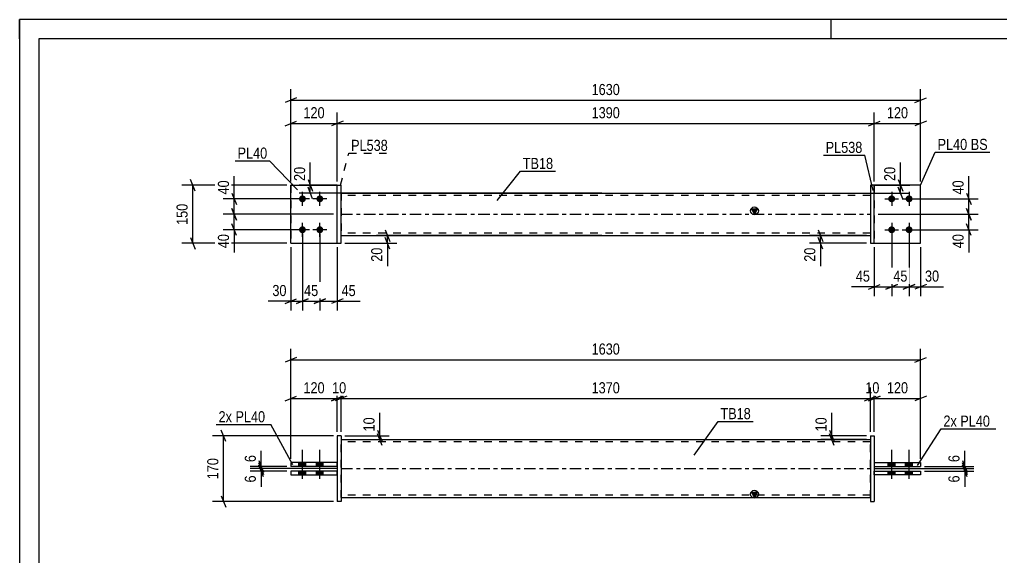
# Model space of a CAD drawing. Header units: millimetres. Extents: x 0 to 420, y 0 to 297.
# Drawn here: x 0 to 253.8, y 158.1 to 297 of the extents above; entities that cross this region are included whole.
import ezdxf

# ---------------------------------------------------------------- set-up
doc = ezdxf.new("R2010")
doc.units = ezdxf.units.MM
doc.linetypes.add('DXK_LINE_DOT2', pattern=[3.9198, 1.9599, -1.9599])
doc.linetypes.add('DXK_LINE_DOT3', pattern=[5.9187, 2.979, -0.9799, 0.9799, -0.9799])
doc.styles.add('Arial Narrow', font='ARIALN.TTF', dxfattribs={"height": 0.2})

# ---------------------------------------------------------------- blocks, each defined once
blk = doc.blocks.new('Unknown-585763603-1163')
at = {"color": 5, "linetype": 'Continuous'}
for p, q in [((420, 297), (0, 297)), ((0, 297), (0, 0)), ((0, 292), (0, 297)), ((210, 292), (210, 297)), ((415, 292), (5, 292)), ((5, 292), (5, 5))]:
    blk.add_line(p, q, dxfattribs=at)
blk = doc.blocks.new('Bolt-585763603-2068 - 2061')
at = {"linetype": 'Continuous'}
for points in [[(72.29, 181.41), (74.09, 181.41), (74.09, 182.41), (72.29, 182.41)], [(72.29, 181.41), (74.09, 181.41), (74.09, 182.41), (72.29, 182.41)], [(72.29, 179.21), (74.09, 179.21), (74.09, 180.21), (72.29, 180.21)], [(72.29, 179.21), (74.09, 179.21), (74.09, 180.21), (72.29, 180.21)], [(76.79, 181.41), (78.59, 181.41), (78.59, 182.41), (76.79, 182.41)], [(76.79, 181.41), (78.59, 181.41), (78.59, 182.41), (76.79, 182.41)], [(76.79, 179.21), (78.59, 179.21), (78.59, 180.21), (76.79, 180.21)], [(76.79, 179.21), (78.59, 179.21), (78.59, 180.21), (76.79, 180.21)]]:
    blk.add_hatch(color=1, dxfattribs=at).paths.add_polyline_path(points)
at = {"color": 1, "linetype": 'Continuous'}
for p, q in [((73.19, 178.21), (73.19, 185.71)), ((73.19, 178.21), (73.19, 185.71)), ((77.69, 178.21), (77.69, 185.71)), ((77.69, 178.21), (77.69, 185.71)), ((72.29, 181.41), (72.29, 182.41)), ((72.29, 181.41), (72.29, 182.41)), ((72.29, 179.21), (72.29, 180.21)), ((72.29, 179.21), (72.29, 180.21)), ((74.09, 181.41), (74.09, 182.41)), ((74.09, 181.41), (74.09, 182.41)), ((74.09, 179.21), (74.09, 180.21)), ((74.09, 179.21), (74.09, 180.21)), ((76.79, 181.41), (76.79, 182.41)), ((76.79, 181.41), (76.79, 182.41)), ((76.79, 179.21), (76.79, 180.21)), ((76.79, 179.21), (76.79, 180.21)), ((78.59, 181.41), (78.59, 182.41)), ((78.59, 181.41), (78.59, 182.41)), ((78.59, 179.21), (78.59, 180.21)), ((78.59, 179.21), (78.59, 180.21))]:
    blk.add_line(p, q, dxfattribs=at)
blk = doc.blocks.new('Part-585763603-2085 - 2061')
at = {"color": 2, "linetype": 'Continuous'}
for p, q in [((220.17, 189.34), (220.17, 172.34)), ((220.17, 189.34), (221.17, 189.34)), ((221.17, 189.34), (221.17, 172.34)), ((220.17, 172.34), (221.17, 172.34))]:
    blk.add_line(p, q, dxfattribs=at)
blk = doc.blocks.new('Part-585763603-2077 - 2061')
at = {"color": 2, "linetype": 'Continuous'}
for p, q in [((82.19, 182.41), (70.19, 182.41)), ((70.19, 182.41), (70.19, 181.41)), ((82.19, 181.41), (70.19, 181.41)), ((82.19, 181.41), (82.19, 182.41))]:
    blk.add_line(p, q, dxfattribs=at)
blk = doc.blocks.new('Bolt-585763603-2069 - 2061')
at = {"linetype": 'Continuous'}
for points in [[(226.57, 182.41), (224.77, 182.41), (224.77, 181.41), (226.57, 181.41)], [(226.57, 182.41), (224.77, 182.41), (224.77, 181.41), (226.57, 181.41)], [(226.57, 180.21), (224.77, 180.21), (224.77, 179.21), (226.57, 179.21)], [(226.57, 180.21), (224.77, 180.21), (224.77, 179.21), (226.57, 179.21)], [(231.07, 182.41), (229.27, 182.41), (229.27, 181.41), (231.07, 181.41)], [(231.07, 182.41), (229.27, 182.41), (229.27, 181.41), (231.07, 181.41)], [(231.07, 180.21), (229.27, 180.21), (229.27, 179.21), (231.07, 179.21)], [(231.07, 180.21), (229.27, 180.21), (229.27, 179.21), (231.07, 179.21)]]:
    blk.add_hatch(color=1, dxfattribs=at).paths.add_polyline_path(points)
at = {"color": 1, "linetype": 'Continuous'}
for p, q in [((225.67, 178.21), (225.67, 185.71)), ((225.67, 178.21), (225.67, 185.71)), ((230.17, 178.21), (230.17, 185.71)), ((230.17, 178.21), (230.17, 185.71)), ((224.77, 181.41), (224.77, 182.41)), ((224.77, 181.41), (224.77, 182.41)), ((224.77, 179.21), (224.77, 180.21)), ((224.77, 179.21), (224.77, 180.21)), ((226.57, 181.41), (226.57, 182.41)), ((226.57, 181.41), (226.57, 182.41)), ((226.57, 179.21), (226.57, 180.21)), ((226.57, 179.21), (226.57, 180.21)), ((229.27, 181.41), (229.27, 182.41)), ((229.27, 181.41), (229.27, 182.41)), ((229.27, 179.21), (229.27, 180.21)), ((229.27, 179.21), (229.27, 180.21)), ((231.07, 181.41), (231.07, 182.41)), ((231.07, 181.41), (231.07, 182.41)), ((231.07, 179.21), (231.07, 180.21)), ((231.07, 179.21), (231.07, 180.21))]:
    blk.add_line(p, q, dxfattribs=at)
blk = doc.blocks.new('Part-585763603-2072 - 2061')
at = {"color": 2, "linetype": 'Continuous'}
for p, q in [((83.19, 189.34), (82.19, 189.34)), ((82.19, 189.34), (82.19, 172.34)), ((83.19, 189.34), (83.19, 172.34)), ((83.19, 172.34), (82.19, 172.34))]:
    blk.add_line(p, q, dxfattribs=at)
blk = doc.blocks.new('Part-585763603-2090 - 2061')
at = {"color": 2, "linetype": 'Continuous'}
for p, q in [((221.17, 182.41), (221.17, 181.41)), ((221.17, 182.41), (233.17, 182.41)), ((221.17, 181.41), (233.17, 181.41)), ((233.17, 182.41), (233.17, 181.41))]:
    blk.add_line(p, q, dxfattribs=at)
blk = doc.blocks.new('Part-585763603-2082 - 2061')
at = {"color": 2, "linetype": 'Continuous'}
for p, q in [((82.19, 180.21), (70.19, 180.21)), ((70.19, 180.21), (70.19, 179.21)), ((82.19, 179.21), (82.19, 180.21)), ((70.19, 179.21), (82.19, 179.21))]:
    blk.add_line(p, q, dxfattribs=at)
blk = doc.blocks.new('Part-585763603-2095 - 2061')
at = {"color": 2, "linetype": 'Continuous'}
for p, q in [((221.17, 179.21), (221.17, 180.21)), ((221.17, 180.21), (233.17, 180.21)), ((233.17, 180.21), (233.17, 179.21)), ((233.17, 179.21), (221.17, 179.21))]:
    blk.add_line(p, q, dxfattribs=at)
blk = doc.blocks.new('Part-585763603-2100 - 2061')
at = {"linetype": 'Continuous'}
blk.add_hatch(color=2, dxfattribs=at).paths.add_polyline_path([(190.17, 173.34), (189.37, 174.74), (190.97, 174.74)])
at = {"color": 2, "linetype": 'Continuous'}
for p, q in [((83.19, 188.34), (220.17, 188.34)), ((83.19, 173.34), (220.17, 173.34)), ((190.17, 173.34), (189.37, 174.74)), ((189.37, 174.74), (190.97, 174.74)), ((190.97, 174.74), (190.17, 173.34))]:
    blk.add_line(p, q, dxfattribs=at)
at = {"color": 7, "linetype": 'DXK_LINE_DOT2'}
for p, q in [((83.19, 173.34), (83.19, 188.34)), ((220.17, 173.34), (220.17, 188.34)), ((220.17, 187.74), (83.19, 187.74)), ((220.17, 173.94), (83.19, 173.94))]:
    blk.add_line(p, q, dxfattribs=at)
at = {"color": 7, "linetype": 'DXK_LINE_DOT3'}
blk.add_line((83.19, 180.84), (220.17, 180.84), dxfattribs=at)
at = {"color": 2, "linetype": 'Continuous'}
blk.add_circle((190.17, 174.24), 1, dxfattribs=at)
blk = doc.blocks.new('Bolt-585763603-1722 - 1718')
at = {"linetype": 'Continuous'}
for points in [[(73.19, 249.74, -1), (73.19, 251.54, -1)], [(77.69, 249.74, -1), (77.69, 251.54, -1)], [(73.19, 241.74, -1), (73.19, 243.54, -1)], [(77.69, 241.74, -1), (77.69, 243.54, -1)]]:
    blk.add_hatch(color=1, dxfattribs=at).paths.add_polyline_path(points)
at = {"color": 1, "linetype": 'Continuous'}
for p, q in [((73.19, 248.84), (73.19, 252.44)), ((77.69, 248.84), (77.69, 252.44)), ((74.99, 250.64), (71.39, 250.64)), ((79.49, 250.64), (75.89, 250.64)), ((73.19, 240.84), (73.19, 244.44)), ((77.69, 240.84), (77.69, 244.44)), ((74.99, 242.64), (71.39, 242.64)), ((79.49, 242.64), (75.89, 242.64))]:
    blk.add_line(p, q, dxfattribs=at)
blk = doc.blocks.new('Bolt-585763603-1723 - 1718')
at = {"linetype": 'Continuous'}
for points in [[(225.67, 251.54, -1), (225.67, 249.74, -1)], [(230.17, 251.54, -1), (230.17, 249.74, -1)], [(225.67, 243.54, -1), (225.67, 241.74, -1)], [(230.17, 243.54, -1), (230.17, 241.74, -1)]]:
    blk.add_hatch(color=1, dxfattribs=at).paths.add_polyline_path(points)
at = {"color": 1, "linetype": 'Continuous'}
for p, q in [((225.67, 252.44), (225.67, 248.84)), ((230.17, 252.44), (230.17, 248.84)), ((223.87, 250.64), (227.47, 250.64)), ((228.37, 250.64), (231.97, 250.64)), ((225.67, 244.44), (225.67, 240.84)), ((230.17, 244.44), (230.17, 240.84)), ((223.87, 242.64), (227.47, 242.64)), ((228.37, 242.64), (231.97, 242.64))]:
    blk.add_line(p, q, dxfattribs=at)
blk = doc.blocks.new('Part-585763603-1728 - 1718')
at = {"color": 2, "linetype": 'Continuous'}
for p, q in [((82.19, 239.14), (82.19, 254.14)), ((82.19, 254.14), (83.19, 254.14)), ((83.19, 239.14), (83.19, 254.14)), ((82.19, 239.14), (83.19, 239.14))]:
    blk.add_line(p, q, dxfattribs=at)
blk = doc.blocks.new('Part-585763603-1733 - 1718')
at = {"color": 2, "linetype": 'Continuous'}
for p, q in [((70.19, 239.14), (70.19, 254.14)), ((70.19, 254.14), (82.19, 254.14)), ((70.19, 239.14), (82.19, 239.14))]:
    blk.add_line(p, q, dxfattribs=at)
at = {"color": 7, "linetype": 'DXK_LINE_DOT2'}
blk.add_line((82.19, 239.14), (82.19, 254.14), dxfattribs=at)
blk = doc.blocks.new('Part-585763603-1734 - 1718')
at = {"color": 7, "linetype": 'DXK_LINE_DOT2'}
for p, q in [((82.19, 254.14), (70.19, 254.14)), ((70.19, 254.14), (70.19, 239.14)), ((82.19, 239.14), (82.19, 254.14)), ((70.19, 239.14), (82.19, 239.14))]:
    blk.add_line(p, q, dxfattribs=at)
blk = doc.blocks.new('Part-585763603-1739 - 1718')
at = {"color": 2, "linetype": 'Continuous'}
for p, q in [((220.17, 254.14), (220.17, 239.14)), ((221.17, 254.14), (220.17, 254.14)), ((221.17, 239.14), (221.17, 254.14)), ((220.17, 239.14), (221.17, 239.14))]:
    blk.add_line(p, q, dxfattribs=at)
blk = doc.blocks.new('Part-585763603-1764 - 1718')
at = {"color": 2, "linetype": 'Continuous'}
for p, q in [((233.17, 254.14), (221.17, 254.14)), ((233.17, 239.14), (233.17, 254.14)), ((221.17, 239.14), (233.17, 239.14))]:
    blk.add_line(p, q, dxfattribs=at)
at = {"color": 7, "linetype": 'DXK_LINE_DOT2'}
blk.add_line((221.17, 254.14), (221.17, 239.14), dxfattribs=at)
blk = doc.blocks.new('Part-585763603-1769 - 1718')
at = {"color": 7, "linetype": 'DXK_LINE_DOT2'}
for p, q in [((233.17, 254.14), (221.17, 254.14)), ((221.17, 254.14), (221.17, 239.14)), ((233.17, 239.14), (233.17, 254.14)), ((221.17, 239.14), (233.17, 239.14))]:
    blk.add_line(p, q, dxfattribs=at)
blk = doc.blocks.new('Part-585763603-1774 - 1718')
at = {"linetype": 'Continuous'}
blk.add_hatch(color=2, dxfattribs=at).paths.add_polyline_path([(190.17, 246.64), (189.37, 248.04), (190.97, 248.04)])
at = {"color": 2, "linetype": 'Continuous'}
for p, q in [((83.19, 252.14), (220.17, 252.14)), ((190.17, 246.64), (189.37, 248.04)), ((189.37, 248.04), (190.97, 248.04)), ((190.97, 248.04), (190.17, 246.64)), ((83.19, 241.14), (220.17, 241.14))]:
    blk.add_line(p, q, dxfattribs=at)
at = {"color": 7, "linetype": 'DXK_LINE_DOT2'}
for p, q in [((83.19, 252.14), (83.19, 241.14)), ((220.17, 251.54), (83.19, 251.54)), ((220.17, 252.14), (220.17, 241.14)), ((220.17, 241.74), (83.19, 241.74))]:
    blk.add_line(p, q, dxfattribs=at)
at = {"color": 7, "linetype": 'DXK_LINE_DOT3'}
blk.add_line((83.19, 246.64), (220.17, 246.64), dxfattribs=at)
at = {"color": 2, "linetype": 'Continuous'}
blk.add_circle((190.17, 247.54), 1, dxfattribs=at)
blk = doc.blocks.new('StraightDimension-585763603-2163 - 2061')
at = {"color": 7, "linetype": 'Continuous'}
for p, q in [((70.19, 183.41), (70.19, 211.86)), ((233.17, 183.41), (233.17, 211.86)), ((71.69, 209.61), (68.69, 208.41)), ((70.19, 209.01), (233.17, 209.01)), ((231.67, 208.41), (234.67, 209.61))]:
    blk.add_line(p, q, dxfattribs=at)
at = {"color": 0}
blk.add_wipeout([(155.94, 209.76), (155.94, 213.96), (147.42, 213.96), (147.42, 209.76)], dxfattribs=at)
at = {"color": 3, "style": 'Arial Narrow'}
blk.add_text('1630', height=2.863, dxfattribs=at).set_placement((148.02, 210.36))
blk = doc.blocks.new('StraightDimension-585763603-2755 - 2061')
at = {"color": 7, "linetype": 'Continuous'}
for p, q in [((70.19, 183.41), (70.19, 201.83)), ((82.19, 190.34), (82.19, 201.83)), ((68.69, 198.38), (71.69, 199.58)), ((70.19, 198.98), (82.19, 198.98)), ((83.69, 199.58), (80.69, 198.38))]:
    blk.add_line(p, q, dxfattribs=at)
at = {"color": 0}
blk.add_wipeout([(79.53, 199.73), (79.53, 203.93), (72.85, 203.93), (72.85, 199.73)], dxfattribs=at)
at = {"color": 3, "style": 'Arial Narrow'}
blk.add_text('120', height=2.863, dxfattribs=at).set_placement((73.45, 200.33))
blk = doc.blocks.new('StraightDimension-585763603-2146 - 2061')
at = {"color": 7, "linetype": 'Continuous'}
for p, q in [((243.97, 182.91), (245.17, 179.91)), ((221.17, 180.84), (246.97, 180.84)), ((234.17, 181.41), (246.97, 181.41)), ((245.17, 179.34), (243.97, 182.34)), ((244.57, 180.84), (244.57, 181.41))]:
    blk.add_line(p, q, dxfattribs=at)
at = {"color": 0}
blk.add_wipeout([(243.82, 184.96), (239.62, 184.96), (239.62, 181.93), (243.82, 181.93)], dxfattribs=at)
at = {"color": 7, "linetype": 'Continuous'}
blk.add_line((244.57, 181.41), (244.57, 185.49), dxfattribs=at)
blk.add_line((244.57, 181.41), (244.57, 185.49), dxfattribs=at)
at = {"color": 3, "style": 'Arial Narrow'}
blk.add_text('6', height=2.86, rotation=90.0002, dxfattribs=at).set_placement((243.22, 182.53))
blk = doc.blocks.new('StraightDimension-585763603-2109 - 2061')
at = {"color": 7, "linetype": 'Continuous'}
for p, q in [((53.37, 187.84), (52.17, 190.84)), ((81.19, 189.34), (49.92, 189.34)), ((52.77, 172.34), (52.77, 189.34)), ((52.17, 173.84), (53.37, 170.84)), ((81.19, 172.34), (49.92, 172.34))]:
    blk.add_line(p, q, dxfattribs=at)
at = {"color": 0}
blk.add_wipeout([(52.01, 184.18), (47.81, 184.18), (47.81, 177.49), (52.01, 177.49)], dxfattribs=at)
at = {"color": 3, "style": 'Arial Narrow'}
blk.add_text('170', height=2.863, rotation=90.0002, dxfattribs=at).set_placement((51.42, 178.09))
blk = doc.blocks.new('StraightDimension-585763603-2120 - 2061')
at = {"color": 7, "linetype": 'Continuous'}
for p, q in [((209.57, 190.84), (210.77, 187.84)), ((219.17, 189.34), (207.32, 189.34)), ((219.17, 188.34), (207.32, 188.34)), ((210.77, 186.84), (209.57, 189.84)), ((210.17, 188.34), (210.17, 189.34))]:
    blk.add_line(p, q, dxfattribs=at)
at = {"color": 0}
blk.add_wipeout([(209.42, 194.72), (205.22, 194.72), (205.22, 189.86), (209.42, 189.86)], dxfattribs=at)
at = {"color": 7, "linetype": 'Continuous'}
blk.add_line((210.17, 189.34), (210.17, 195.24), dxfattribs=at)
blk.add_line((210.17, 189.34), (210.17, 195.24), dxfattribs=at)
at = {"color": 3, "style": 'Arial Narrow'}
blk.add_text('10', height=2.863, rotation=90.0002, dxfattribs=at).set_placement((208.82, 190.46))
blk = doc.blocks.new('StraightDimension-585763603-2130 - 2061')
at = {"color": 7, "linetype": 'Continuous'}
for p, q in [((221.17, 180.84), (246.97, 180.84)), ((234.17, 180.21), (246.97, 180.21)), ((243.97, 182.34), (245.17, 179.34)), ((245.17, 178.71), (243.97, 181.71)), ((244.57, 180.21), (244.57, 180.84))]:
    blk.add_line(p, q, dxfattribs=at)
at = {"color": 0}
blk.add_wipeout([(243.82, 179.68), (239.62, 179.68), (239.62, 176.66), (243.82, 176.66)], dxfattribs=at)
at = {"color": 7, "linetype": 'Continuous'}
blk.add_line((244.57, 180.21), (244.57, 176.13), dxfattribs=at)
blk.add_line((244.57, 180.21), (244.57, 176.13), dxfattribs=at)
at = {"color": 3, "style": 'Arial Narrow'}
blk.add_text('6', height=2.86, rotation=90.0002, dxfattribs=at).set_placement((243.22, 177.26))
blk = doc.blocks.new('StraightDimension-585763603-2174 - 2061')
at = {"color": 7, "linetype": 'Continuous'}
for p, q in [((82.19, 180.84), (59.63, 180.84)), ((69.19, 180.21), (59.63, 180.21)), ((61.88, 182.34), (63.08, 179.34)), ((63.08, 178.71), (61.88, 181.71)), ((62.48, 180.21), (62.48, 180.84))]:
    blk.add_line(p, q, dxfattribs=at)
at = {"color": 0}
blk.add_wipeout([(61.73, 179.68), (57.53, 179.68), (57.53, 176.66), (61.73, 176.66)], dxfattribs=at)
at = {"color": 7, "linetype": 'Continuous'}
blk.add_line((62.48, 180.21), (62.48, 176.13), dxfattribs=at)
blk.add_line((62.48, 180.21), (62.48, 176.13), dxfattribs=at)
at = {"color": 3, "style": 'Arial Narrow'}
blk.add_text('6', height=2.86, rotation=90.0002, dxfattribs=at).set_placement((61.13, 177.26))
blk = doc.blocks.new('StraightDimension-585763603-2254 - 2061')
at = {"color": 7, "linetype": 'Continuous'}
for p, q in [((92.59, 190.84), (93.79, 187.84)), ((84.19, 189.34), (95.59, 189.34)), ((84.19, 188.34), (95.59, 188.34)), ((93.79, 186.84), (92.59, 189.84)), ((93.19, 188.34), (93.19, 189.34))]:
    blk.add_line(p, q, dxfattribs=at)
at = {"color": 0}
blk.add_wipeout([(92.44, 194.72), (88.24, 194.72), (88.24, 189.86), (92.44, 189.86)], dxfattribs=at)
at = {"color": 7, "linetype": 'Continuous'}
blk.add_line((93.19, 189.34), (93.19, 195.24), dxfattribs=at)
blk.add_line((93.19, 189.34), (93.19, 195.24), dxfattribs=at)
at = {"color": 3, "style": 'Arial Narrow'}
blk.add_text('10', height=2.863, rotation=90.0002, dxfattribs=at).set_placement((91.84, 190.46))
blk = doc.blocks.new('StraightDimension-585763603-2190 - 2061')
at = {"color": 7, "linetype": 'Continuous'}
for p, q in [((61.88, 182.91), (63.08, 179.91)), ((69.19, 181.41), (59.63, 181.41)), ((82.19, 180.84), (59.63, 180.84)), ((63.08, 179.34), (61.88, 182.34)), ((62.48, 180.84), (62.48, 181.41))]:
    blk.add_line(p, q, dxfattribs=at)
at = {"color": 0}
blk.add_wipeout([(61.73, 184.96), (57.53, 184.96), (57.53, 181.93), (61.73, 181.93)], dxfattribs=at)
at = {"color": 7, "linetype": 'Continuous'}
blk.add_line((62.48, 181.41), (62.48, 185.49), dxfattribs=at)
blk.add_line((62.48, 181.41), (62.48, 185.49), dxfattribs=at)
at = {"color": 3, "style": 'Arial Narrow'}
blk.add_text('6', height=2.86, rotation=90.0002, dxfattribs=at).set_placement((61.13, 182.53))
blk = doc.blocks.new('StraightDimension-585763603-2751 - 2061')
at = {"color": 7, "linetype": 'Continuous'}
for p, q in [((221.17, 190.34), (221.17, 201.83)), ((233.17, 183.41), (233.17, 201.83)), ((219.67, 198.38), (222.67, 199.58)), ((221.17, 198.98), (233.17, 198.98)), ((234.67, 199.58), (231.67, 198.38))]:
    blk.add_line(p, q, dxfattribs=at)
at = {"color": 0}
blk.add_wipeout([(230.51, 199.73), (230.51, 203.93), (223.83, 203.93), (223.83, 199.73)], dxfattribs=at)
at = {"color": 3, "style": 'Arial Narrow'}
blk.add_text('120', height=2.863, dxfattribs=at).set_placement((224.43, 200.33))
blk = doc.blocks.new('StraightDimension-585763603-2752 - 2061')
at = {"color": 7, "linetype": 'Continuous'}
for p, q in [((220.17, 190.34), (220.17, 201.83)), ((221.17, 190.34), (221.17, 201.83)), ((218.67, 198.38), (221.67, 199.58)), ((222.67, 199.58), (219.67, 198.38)), ((220.17, 198.98), (221.17, 198.98))]:
    blk.add_line(p, q, dxfattribs=at)
at = {"color": 0}
blk.add_wipeout([(223.1, 199.73), (223.1, 203.93), (218.24, 203.93), (218.24, 199.73)], dxfattribs=at)
at = {"color": 3, "style": 'Arial Narrow'}
blk.add_text('10', height=2.863, dxfattribs=at).set_placement((218.84, 200.33))
blk = doc.blocks.new('StraightDimension-585763603-2753 - 2061')
at = {"color": 7, "linetype": 'Continuous'}
for p, q in [((83.19, 190.34), (83.19, 201.83)), ((220.17, 190.34), (220.17, 201.83)), ((84.69, 199.58), (81.69, 198.38)), ((83.19, 198.98), (220.17, 198.98)), ((218.67, 198.38), (221.67, 199.58))]:
    blk.add_line(p, q, dxfattribs=at)
at = {"color": 0}
blk.add_wipeout([(155.94, 199.73), (155.94, 203.93), (147.42, 203.93), (147.42, 199.73)], dxfattribs=at)
at = {"color": 3, "style": 'Arial Narrow'}
blk.add_text('1370', height=2.863, dxfattribs=at).set_placement((148.02, 200.33))
blk = doc.blocks.new('StraightDimension-585763603-2754 - 2061')
at = {"color": 7, "linetype": 'Continuous'}
for p, q in [((82.19, 190.34), (82.19, 201.83)), ((83.19, 190.34), (83.19, 201.83)), ((80.69, 198.38), (83.69, 199.58)), ((84.69, 199.58), (81.69, 198.38)), ((82.19, 198.98), (83.19, 198.98))]:
    blk.add_line(p, q, dxfattribs=at)
at = {"color": 0}
blk.add_wipeout([(85.12, 199.73), (85.12, 203.93), (80.26, 203.93), (80.26, 199.73)], dxfattribs=at)
at = {"color": 3, "style": 'Arial Narrow'}
blk.add_text('10', height=2.863, dxfattribs=at).set_placement((80.86, 200.33))
blk = doc.blocks.new('StraightDimension-585763603-1979 - 1718')
at = {"color": 7, "linetype": 'Continuous'}
for p, q in [((222.17, 246.64), (248.03, 246.64)), ((245.03, 248.14), (246.23, 245.14)), ((245.63, 242.64), (245.63, 246.64)), ((246.23, 241.14), (245.03, 244.14)), ((231.17, 242.64), (248.03, 242.64))]:
    blk.add_line(p, q, dxfattribs=at)
at = {"color": 0}
blk.add_wipeout([(244.88, 242.11), (240.68, 242.11), (240.68, 237.26), (244.88, 237.26)], dxfattribs=at)
at = {"color": 7, "linetype": 'Continuous'}
blk.add_line((245.63, 242.64), (245.63, 236.73), dxfattribs=at)
blk.add_line((245.63, 242.64), (245.63, 236.73), dxfattribs=at)
at = {"color": 3, "style": 'Arial Narrow'}
blk.add_text('40', height=2.863, rotation=90.0002, dxfattribs=at).set_placement((244.28, 237.86))
blk = doc.blocks.new('StraightDimension-585763603-2033 - 1718')
at = {"color": 7, "linetype": 'Continuous'}
for p, q in [((225.67, 241.64), (225.67, 225.48)), ((221.17, 238.14), (221.17, 225.48)), ((219.67, 227.28), (222.67, 228.48)), ((227.17, 228.48), (224.17, 227.28)), ((221.17, 227.88), (225.67, 227.88))]:
    blk.add_line(p, q, dxfattribs=at)
at = {"color": 0}
blk.add_wipeout([(220.64, 228.63), (220.64, 232.83), (215.79, 232.83), (215.79, 228.63)], dxfattribs=at)
at = {"color": 7, "linetype": 'Continuous'}
blk.add_line((221.17, 227.88), (215.26, 227.88), dxfattribs=at)
blk.add_line((221.17, 227.88), (215.26, 227.88), dxfattribs=at)
at = {"color": 3, "style": 'Arial Narrow'}
blk.add_text('45', height=2.863, dxfattribs=at).set_placement((216.39, 229.23))
blk = doc.blocks.new('StraightDimension-585763603-1777 - 1718')
at = {"color": 7, "linetype": 'Continuous'}
for p, q in [((69.19, 254.14), (41.97, 254.14)), ((45.42, 252.64), (44.22, 255.64)), ((44.82, 239.14), (44.82, 254.14)), ((69.19, 239.14), (41.97, 239.14)), ((44.22, 240.64), (45.42, 237.64))]:
    blk.add_line(p, q, dxfattribs=at)
at = {"color": 0}
blk.add_wipeout([(44.07, 249.98), (39.87, 249.98), (39.87, 243.29), (44.07, 243.29)], dxfattribs=at)
at = {"color": 3, "style": 'Arial Narrow'}
blk.add_text('150', height=2.863, rotation=90.0002, dxfattribs=at).set_placement((43.47, 243.89))
blk = doc.blocks.new('StraightDimension-585763603-1797 - 1718')
at = {"color": 7, "linetype": 'Continuous'}
for p, q in [((70.19, 255.14), (70.19, 272.99)), ((82.19, 255.14), (82.19, 272.99)), ((68.69, 269.54), (71.69, 270.74)), ((70.19, 270.14), (82.19, 270.14)), ((83.69, 270.74), (80.69, 269.54))]:
    blk.add_line(p, q, dxfattribs=at)
at = {"color": 0}
blk.add_wipeout([(79.53, 270.89), (79.53, 275.09), (72.85, 275.09), (72.85, 270.89)], dxfattribs=at)
at = {"color": 3, "style": 'Arial Narrow'}
blk.add_text('120', height=2.863, dxfattribs=at).set_placement((73.45, 271.49))
blk = doc.blocks.new('StraightDimension-585763603-1816 - 1718')
at = {"color": 7, "linetype": 'Continuous'}
for p, q in [((82.19, 255.14), (82.19, 272.99)), ((221.17, 255.14), (221.17, 272.99)), ((83.69, 270.74), (80.69, 269.54)), ((82.19, 270.14), (221.17, 270.14)), ((219.67, 269.54), (222.67, 270.74))]:
    blk.add_line(p, q, dxfattribs=at)
at = {"color": 0}
blk.add_wipeout([(155.94, 270.89), (155.94, 275.09), (147.42, 275.09), (147.42, 270.89)], dxfattribs=at)
at = {"color": 3, "style": 'Arial Narrow'}
blk.add_text('1390', height=2.863, dxfattribs=at).set_placement((148.02, 271.49))
blk = doc.blocks.new('StraightDimension-585763603-1835 - 1718')
at = {"color": 7, "linetype": 'Continuous'}
for p, q in [((221.17, 255.14), (221.17, 272.99)), ((233.17, 255.14), (233.17, 272.99)), ((219.67, 269.54), (222.67, 270.74)), ((221.17, 270.14), (233.17, 270.14)), ((234.67, 270.74), (231.67, 269.54))]:
    blk.add_line(p, q, dxfattribs=at)
at = {"color": 0}
blk.add_wipeout([(230.51, 270.89), (230.51, 275.09), (223.83, 275.09), (223.83, 270.89)], dxfattribs=at)
at = {"color": 3, "style": 'Arial Narrow'}
blk.add_text('120', height=2.863, dxfattribs=at).set_placement((224.43, 271.49))
blk = doc.blocks.new('StraightDimension-585763603-1855 - 1718')
at = {"color": 7, "linetype": 'Continuous'}
for p, q in [((71.69, 276.74), (68.69, 275.54)), ((70.19, 255.14), (70.19, 278.99)), ((231.67, 275.54), (234.67, 276.74)), ((233.17, 255.14), (233.17, 278.99)), ((70.19, 276.14), (233.17, 276.14))]:
    blk.add_line(p, q, dxfattribs=at)
at = {"color": 0}
blk.add_wipeout([(155.94, 276.89), (155.94, 281.09), (147.42, 281.09), (147.42, 276.89)], dxfattribs=at)
at = {"color": 3, "style": 'Arial Narrow'}
blk.add_text('1630', height=2.863, dxfattribs=at).set_placement((148.02, 277.49))
blk = doc.blocks.new('StraightDimension-585763603-1939 - 1718')
at = {"color": 7, "linetype": 'Continuous'}
for p, q in [((81.19, 246.64), (52.68, 246.64)), ((54.93, 248.14), (56.13, 245.14)), ((55.53, 242.64), (55.53, 246.64)), ((56.13, 241.14), (54.93, 244.14)), ((72.19, 242.64), (52.68, 242.64))]:
    blk.add_line(p, q, dxfattribs=at)
at = {"color": 0}
blk.add_wipeout([(54.78, 242.11), (50.58, 242.11), (50.58, 237.26), (54.78, 237.26)], dxfattribs=at)
at = {"color": 7, "linetype": 'Continuous'}
blk.add_line((55.53, 242.64), (55.53, 236.73), dxfattribs=at)
blk.add_line((55.53, 242.64), (55.53, 236.73), dxfattribs=at)
at = {"color": 3, "style": 'Arial Narrow'}
blk.add_text('40', height=2.863, rotation=90.0002, dxfattribs=at).set_placement((54.18, 237.86))
blk = doc.blocks.new('StraightDimension-585763603-1875 - 1718')
at = {"color": 7, "linetype": 'Continuous'}
for p, q in [((77.69, 241.64), (77.69, 221.74)), ((82.19, 238.14), (82.19, 221.74)), ((76.19, 223.54), (79.19, 224.74)), ((77.69, 224.14), (82.19, 224.14)), ((83.69, 224.74), (80.69, 223.54))]:
    blk.add_line(p, q, dxfattribs=at)
at = {"color": 0}
blk.add_wipeout([(87.57, 224.89), (87.57, 229.09), (82.71, 229.09), (82.71, 224.89)], dxfattribs=at)
at = {"color": 7, "linetype": 'Continuous'}
blk.add_line((82.19, 224.14), (88.1, 224.14), dxfattribs=at)
blk.add_line((82.19, 224.14), (88.1, 224.14), dxfattribs=at)
at = {"color": 3, "style": 'Arial Narrow'}
blk.add_text('45', height=2.863, dxfattribs=at).set_placement((83.31, 225.49))
blk = doc.blocks.new('StraightDimension-585763603-1958 - 1718')
at = {"color": 7, "linetype": 'Continuous'}
for p, q in [((219.17, 241.14), (204.41, 241.14)), ((206.66, 242.64), (207.86, 239.64)), ((207.26, 239.14), (207.26, 241.14)), ((219.17, 239.14), (204.41, 239.14)), ((207.86, 237.64), (206.66, 240.64))]:
    blk.add_line(p, q, dxfattribs=at)
at = {"color": 0}
blk.add_wipeout([(206.51, 238.61), (202.31, 238.61), (202.31, 233.76), (206.51, 233.76)], dxfattribs=at)
at = {"color": 7, "linetype": 'Continuous'}
blk.add_line((207.26, 239.14), (207.26, 233.23), dxfattribs=at)
blk.add_line((207.26, 239.14), (207.26, 233.23), dxfattribs=at)
at = {"color": 3, "style": 'Arial Narrow'}
blk.add_text('20', height=2.863, rotation=90.0002, dxfattribs=at).set_placement((205.91, 234.36))
blk = doc.blocks.new('StraightDimension-585763603-1894 - 1718')
at = {"color": 7, "linetype": 'Continuous'}
for p, q in [((73.19, 241.64), (73.19, 221.74)), ((77.69, 241.64), (77.69, 221.74)), ((71.69, 223.54), (74.69, 224.74)), ((73.19, 224.14), (77.69, 224.14)), ((79.19, 224.74), (76.19, 223.54))]:
    blk.add_line(p, q, dxfattribs=at)
at = {"color": 0}
blk.add_wipeout([(77.87, 224.89), (77.87, 229.09), (73.01, 229.09), (73.01, 224.89)], dxfattribs=at)
at = {"color": 3, "style": 'Arial Narrow'}
blk.add_text('45', height=2.863, dxfattribs=at).set_placement((73.61, 225.49))
blk = doc.blocks.new('StraightDimension-585763603-1910 - 1718')
at = {"color": 7, "linetype": 'Continuous'}
for p, q in [((73.19, 241.64), (73.19, 221.74)), ((70.19, 238.14), (70.19, 221.74)), ((68.69, 223.54), (71.69, 224.74)), ((70.19, 224.14), (73.19, 224.14)), ((74.69, 224.74), (71.69, 223.54))]:
    blk.add_line(p, q, dxfattribs=at)
at = {"color": 0}
blk.add_wipeout([(69.66, 224.89), (69.66, 229.09), (64.81, 229.09), (64.81, 224.89)], dxfattribs=at)
at = {"color": 7, "linetype": 'Continuous'}
blk.add_line((70.19, 224.14), (64.28, 224.14), dxfattribs=at)
blk.add_line((70.19, 224.14), (64.28, 224.14), dxfattribs=at)
at = {"color": 3, "style": 'Arial Narrow'}
blk.add_text('30', height=2.863, dxfattribs=at).set_placement((65.41, 225.49))
blk = doc.blocks.new('StraightDimension-585763603-1930 - 1718')
at = {"color": 7, "linetype": 'Continuous'}
for p, q in [((150.68, 241.14), (92.34, 241.14)), ((94.59, 242.64), (95.79, 239.64)), ((95.19, 239.14), (95.19, 241.14)), ((84.19, 239.14), (97.59, 239.14)), ((95.79, 237.64), (94.59, 240.64))]:
    blk.add_line(p, q, dxfattribs=at)
at = {"color": 0}
blk.add_wipeout([(94.44, 238.61), (90.24, 238.61), (90.24, 233.76), (94.44, 233.76)], dxfattribs=at)
at = {"color": 7, "linetype": 'Continuous'}
blk.add_line((95.19, 239.14), (95.19, 233.23), dxfattribs=at)
blk.add_line((95.19, 239.14), (95.19, 233.23), dxfattribs=at)
at = {"color": 3, "style": 'Arial Narrow'}
blk.add_text('20', height=2.863, rotation=90.0002, dxfattribs=at).set_placement((93.84, 234.36))
blk = doc.blocks.new('StraightDimension-585763603-1948 - 1718')
at = {"color": 7, "linetype": 'Continuous'}
for p, q in [((54.93, 252.14), (56.13, 249.14)), ((72.19, 250.64), (52.68, 250.64)), ((55.53, 246.64), (55.53, 250.64)), ((81.19, 246.64), (52.68, 246.64)), ((56.13, 245.14), (54.93, 248.14))]:
    blk.add_line(p, q, dxfattribs=at)
at = {"color": 0}
blk.add_wipeout([(54.78, 256.02), (50.58, 256.02), (50.58, 251.16), (54.78, 251.16)], dxfattribs=at)
at = {"color": 7, "linetype": 'Continuous'}
blk.add_line((55.53, 250.64), (55.53, 256.54), dxfattribs=at)
blk.add_line((55.53, 250.64), (55.53, 256.54), dxfattribs=at)
at = {"color": 3, "style": 'Arial Narrow'}
blk.add_text('40', height=2.863, rotation=90.0002, dxfattribs=at).set_placement((54.18, 251.76))
blk = doc.blocks.new('StraightDimension-585763603-1965 - 1718')
at = {"color": 7, "linetype": 'Continuous'}
for p, q in [((221.17, 254.14), (230.35, 254.14)), ((227.35, 255.64), (228.55, 252.64)), ((227.95, 252.14), (227.95, 254.14)), ((152.68, 252.14), (230.35, 252.14)), ((228.55, 250.64), (227.35, 253.64))]:
    blk.add_line(p, q, dxfattribs=at)
at = {"color": 0}
blk.add_wipeout([(227.2, 259.52), (223, 259.52), (223, 254.66), (227.2, 254.66)], dxfattribs=at)
at = {"color": 7, "linetype": 'Continuous'}
blk.add_line((227.95, 254.14), (227.95, 260.04), dxfattribs=at)
blk.add_line((227.95, 254.14), (227.95, 260.04), dxfattribs=at)
at = {"color": 3, "style": 'Arial Narrow'}
blk.add_text('20', height=2.863, rotation=90.0002, dxfattribs=at).set_placement((226.6, 255.26))
blk = doc.blocks.new('StraightDimension-585763603-1972 - 1718')
at = {"color": 7, "linetype": 'Continuous'}
for p, q in [((82.19, 254.14), (72.38, 254.14)), ((74.63, 255.64), (75.83, 252.64)), ((75.23, 252.14), (75.23, 254.14)), ((150.68, 252.14), (72.38, 252.14)), ((75.83, 250.64), (74.63, 253.64))]:
    blk.add_line(p, q, dxfattribs=at)
at = {"color": 0}
blk.add_wipeout([(74.48, 259.52), (70.28, 259.52), (70.28, 254.66), (74.48, 254.66)], dxfattribs=at)
at = {"color": 7, "linetype": 'Continuous'}
blk.add_line((75.23, 254.14), (75.23, 260.04), dxfattribs=at)
blk.add_line((75.23, 254.14), (75.23, 260.04), dxfattribs=at)
at = {"color": 3, "style": 'Arial Narrow'}
blk.add_text('20', height=2.863, rotation=90.0002, dxfattribs=at).set_placement((73.88, 255.26))
blk = doc.blocks.new('StraightDimension-585763603-1988 - 1718')
at = {"color": 7, "linetype": 'Continuous'}
for p, q in [((245.03, 252.14), (246.23, 249.14)), ((231.17, 250.64), (248.03, 250.64)), ((245.63, 246.64), (245.63, 250.64)), ((222.17, 246.64), (248.03, 246.64)), ((246.23, 245.14), (245.03, 248.14))]:
    blk.add_line(p, q, dxfattribs=at)
at = {"color": 0}
blk.add_wipeout([(244.88, 256.02), (240.68, 256.02), (240.68, 251.16), (244.88, 251.16)], dxfattribs=at)
at = {"color": 7, "linetype": 'Continuous'}
blk.add_line((245.63, 250.64), (245.63, 256.54), dxfattribs=at)
blk.add_line((245.63, 250.64), (245.63, 256.54), dxfattribs=at)
at = {"color": 3, "style": 'Arial Narrow'}
blk.add_text('40', height=2.863, rotation=90.0002, dxfattribs=at).set_placement((244.28, 251.76))
blk = doc.blocks.new('StraightDimension-585763603-1998 - 1718')
at = {"color": 7, "linetype": 'Continuous'}
for p, q in [((230.17, 241.64), (230.17, 225.48)), ((233.17, 238.14), (233.17, 225.48)), ((228.67, 227.28), (231.67, 228.48)), ((234.67, 228.48), (231.67, 227.28)), ((230.17, 227.88), (233.17, 227.88))]:
    blk.add_line(p, q, dxfattribs=at)
at = {"color": 0}
blk.add_wipeout([(238.55, 228.63), (238.55, 232.83), (233.69, 232.83), (233.69, 228.63)], dxfattribs=at)
at = {"color": 7, "linetype": 'Continuous'}
blk.add_line((233.17, 227.88), (239.07, 227.88), dxfattribs=at)
blk.add_line((233.17, 227.88), (239.07, 227.88), dxfattribs=at)
at = {"color": 3, "style": 'Arial Narrow'}
blk.add_text('30', height=2.863, dxfattribs=at).set_placement((234.29, 229.23))
blk = doc.blocks.new('StraightDimension-585763603-2017 - 1718')
at = {"color": 7, "linetype": 'Continuous'}
for p, q in [((225.67, 241.64), (225.67, 225.48)), ((230.17, 241.64), (230.17, 225.48)), ((224.17, 227.28), (227.17, 228.48)), ((231.67, 228.48), (228.67, 227.28)), ((225.67, 227.88), (230.17, 227.88))]:
    blk.add_line(p, q, dxfattribs=at)
at = {"color": 0}
blk.add_wipeout([(230.35, 228.63), (230.35, 232.83), (225.49, 232.83), (225.49, 228.63)], dxfattribs=at)
at = {"color": 3, "style": 'Arial Narrow'}
blk.add_text('45', height=2.863, dxfattribs=at).set_placement((226.09, 229.23))
blk = doc.blocks.new('MarkSet-585763603-2291 - 2061')
at = {"color": 30, "linetype": 'Continuous'}
blk.add_line((70.74, 181.84), (65.03, 192.24), dxfattribs=at)
at = {"color": 0}
blk.add_wipeout([(54.96, 192.84), (54.96, 195.84), (51.48, 195.84), (51.48, 192.84)], dxfattribs=at)
blk.add_wipeout([(54.96, 192.84), (54.96, 195.84), (51.48, 195.84), (51.48, 192.84)], dxfattribs=at)
blk.add_wipeout([(63.53, 192.84), (63.53, 195.84), (55.86, 195.84), (55.86, 192.84)], dxfattribs=at)
blk.add_wipeout([(63.53, 192.84), (63.53, 195.84), (55.86, 195.84), (55.86, 192.84)], dxfattribs=at)
at = {"color": 30, "linetype": 'Continuous'}
blk.add_line((50.88, 192.24), (65.03, 192.24), dxfattribs=at)
at = {"color": 3, "style": 'Arial Narrow'}
for s, p in [('2x', (51.48, 192.84)), ('PL40', (55.86, 192.84))]:
    blk.add_text(s, height=2.863, dxfattribs=at).set_placement(p)
blk = doc.blocks.new('Mark-585763603-2096 - 2061')
at = {"color": 0}
blk.add_wipeout([(189.21, 193.64), (189.21, 196.64), (181.36, 196.64), (181.36, 193.64)], dxfattribs=at)
blk.add_wipeout([(189.21, 193.64), (189.21, 196.64), (181.36, 196.64), (181.36, 193.64)], dxfattribs=at)
at = {"color": 30, "linetype": 'Continuous'}
for p, q in [((174.58, 184.36), (180.76, 193.04)), ((180.76, 193.04), (189.81, 193.04))]:
    blk.add_line(p, q, dxfattribs=at)
at = {"color": 3, "style": 'Arial Narrow'}
blk.add_text('TB18', height=2.863, dxfattribs=at).set_placement((181.36, 193.64))
blk = doc.blocks.new('MarkSet-585763603-2285 - 2061')
at = {"color": 0}
blk.add_wipeout([(242.53, 191.71), (242.53, 194.71), (239.06, 194.71), (239.06, 191.71)], dxfattribs=at)
blk.add_wipeout([(242.53, 191.71), (242.53, 194.71), (239.06, 194.71), (239.06, 191.71)], dxfattribs=at)
at = {"color": 30, "linetype": 'Continuous'}
blk.add_line((232.33, 181.69), (238.46, 191.11), dxfattribs=at)
at = {"color": 0}
blk.add_wipeout([(251.1, 191.71), (251.1, 194.71), (243.43, 194.71), (243.43, 191.71)], dxfattribs=at)
blk.add_wipeout([(251.1, 191.71), (251.1, 194.71), (243.43, 194.71), (243.43, 191.71)], dxfattribs=at)
at = {"color": 30, "linetype": 'Continuous'}
blk.add_line((238.46, 191.11), (252.6, 191.11), dxfattribs=at)
at = {"color": 3, "style": 'Arial Narrow'}
for s, p in [('2x', (239.06, 191.71)), ('PL40', (243.43, 191.71))]:
    blk.add_text(s, height=2.863, dxfattribs=at).set_placement(p)
blk = doc.blocks.new('Mark-585763603-1729 - 1718')
at = {"color": 0}
blk.add_wipeout([(64.09, 261.04), (64.09, 264.04), (56.41, 264.04), (56.41, 261.04)], dxfattribs=at)
blk.add_wipeout([(64.09, 261.04), (64.09, 264.04), (56.41, 264.04), (56.41, 261.04)], dxfattribs=at)
at = {"color": 30, "linetype": 'Continuous'}
for p in [(55.81, 260.44), (71.91, 252.97)]:
    blk.add_line(p, (64.69, 260.44), dxfattribs=at)
at = {"color": 3, "style": 'Arial Narrow'}
blk.add_text('PL40', height=2.863, dxfattribs=at).set_placement((56.41, 261.04))
blk = doc.blocks.new('Mark-585763603-1724 - 1718')
at = {"color": 0}
blk.add_wipeout([(95.28, 263.04), (95.28, 266.04), (85.78, 266.04), (85.78, 263.04)], dxfattribs=at)
blk.add_wipeout([(95.28, 263.04), (95.28, 266.04), (85.78, 266.04), (85.78, 263.04)], dxfattribs=at)
at = {"color": 30, "linetype": 'DXK_LINE_DOT2'}
for p, q in [((83.05, 254.14), (85.18, 262.44)), ((85.18, 262.44), (95.88, 262.44))]:
    blk.add_line(p, q, dxfattribs=at)
at = {"color": 3, "style": 'Arial Narrow'}
blk.add_text('PL538', height=2.863, dxfattribs=at).set_placement((85.78, 263.04))
blk = doc.blocks.new('Mark-585763603-1735 - 1718')
at = {"color": 0}
blk.add_wipeout([(218.09, 262.52), (218.09, 265.52), (208.59, 265.52), (208.59, 262.52)], dxfattribs=at)
blk.add_wipeout([(218.09, 262.52), (218.09, 265.52), (208.59, 265.52), (208.59, 262.52)], dxfattribs=at)
at = {"color": 30, "linetype": 'Continuous'}
for p in [(207.99, 261.92), (220.84, 252.81)]:
    blk.add_line(p, (218.69, 261.92), dxfattribs=at)
at = {"color": 3, "style": 'Arial Narrow'}
blk.add_text('PL538', height=2.863, dxfattribs=at).set_placement((208.59, 262.52))
blk = doc.blocks.new('Mark-585763603-1770 - 1718')
at = {"color": 0}
blk.add_wipeout([(138.06, 258.36), (138.06, 261.36), (130.21, 261.36), (130.21, 258.36)], dxfattribs=at)
blk.add_wipeout([(138.06, 258.36), (138.06, 261.36), (130.21, 261.36), (130.21, 258.36)], dxfattribs=at)
at = {"color": 30, "linetype": 'Continuous'}
for p, q in [((123.59, 250.23), (129.61, 257.76)), ((129.61, 257.76), (138.66, 257.76))]:
    blk.add_line(p, q, dxfattribs=at)
at = {"color": 3, "style": 'Arial Narrow'}
blk.add_text('TB18', height=2.863, dxfattribs=at).set_placement((130.21, 258.36))
blk = doc.blocks.new('MarkSet-585763603-2052 - 1718')
at = {"color": 0}
blk.add_wipeout([(245.23, 263.29), (245.23, 266.29), (237.55, 266.29), (237.55, 263.29)], dxfattribs=at)
blk.add_wipeout([(245.23, 263.29), (245.23, 266.29), (237.55, 266.29), (237.55, 263.29)], dxfattribs=at)
at = {"color": 30, "linetype": 'Continuous'}
blk.add_line((233.17, 254.14), (236.95, 262.69), dxfattribs=at)
at = {"color": 0}
blk.add_wipeout([(250.51, 263.29), (250.51, 266.29), (246.13, 266.29), (246.13, 263.29)], dxfattribs=at)
blk.add_wipeout([(250.51, 263.29), (250.51, 266.29), (246.13, 266.29), (246.13, 263.29)], dxfattribs=at)
at = {"color": 30, "linetype": 'Continuous'}
blk.add_line((236.95, 262.69), (251.11, 262.69), dxfattribs=at)
at = {"color": 3, "style": 'Arial Narrow'}
for s, p in [('PL40', (237.55, 263.29)), ('BS', (246.13, 263.29))]:
    blk.add_text(s, height=2.863, dxfattribs=at).set_placement(p)

msp = doc.modelspace()

# ---------------------------------------------------------------- block references
for name in ['Unknown-585763603-1163', 'Part-585763603-1733 - 1718', 'Part-585763603-1734 - 1718', 'Part-585763603-1728 - 1718', 'Part-585763603-1739 - 1718', 'Part-585763603-1764 - 1718', 'Part-585763603-1769 - 1718', 'Bolt-585763603-1722 - 1718', 'Part-585763603-1774 - 1718', 'Bolt-585763603-1723 - 1718', 'Part-585763603-2072 - 2061', 'Part-585763603-2100 - 2061', 'Part-585763603-2085 - 2061', 'Bolt-585763603-2068 - 2061', 'Bolt-585763603-2069 - 2061', 'Part-585763603-2077 - 2061', 'Part-585763603-2082 - 2061', 'Part-585763603-2090 - 2061', 'Part-585763603-2095 - 2061']:
    msp.add_blockref(name, (0, 0))

# ---------------------------------------------------------------- next in the draw order: block references
for name in ['StraightDimension-585763603-1777 - 1718', 'StraightDimension-585763603-1979 - 1718', 'StraightDimension-585763603-2163 - 2061']:
    msp.add_blockref(name, (0, 0))

# ---------------------------------------------------------------- next in the draw order: block references
for name in ['StraightDimension-585763603-1797 - 1718', 'StraightDimension-585763603-1939 - 1718', 'StraightDimension-585763603-2033 - 1718', 'StraightDimension-585763603-1998 - 1718', 'StraightDimension-585763603-2755 - 2061', 'StraightDimension-585763603-2120 - 2061', 'StraightDimension-585763603-2146 - 2061']:
    msp.add_blockref(name, (0, 0))

# ---------------------------------------------------------------- next in the draw order: block references
for name in ['StraightDimension-585763603-1816 - 1718', 'StraightDimension-585763603-1875 - 1718', 'StraightDimension-585763603-1958 - 1718', 'StraightDimension-585763603-2017 - 1718', 'StraightDimension-585763603-2254 - 2061', 'StraightDimension-585763603-2109 - 2061', 'StraightDimension-585763603-2130 - 2061']:
    msp.add_blockref(name, (0, 0))

# ---------------------------------------------------------------- next in the draw order: block references
for name in ['StraightDimension-585763603-1835 - 1718', 'StraightDimension-585763603-1894 - 1718', 'StraightDimension-585763603-1930 - 1718', 'StraightDimension-585763603-2751 - 2061', 'StraightDimension-585763603-2174 - 2061']:
    msp.add_blockref(name, (0, 0))

# ---------------------------------------------------------------- next in the draw order: block references
for name in ['StraightDimension-585763603-1855 - 1718', 'StraightDimension-585763603-1910 - 1718', 'StraightDimension-585763603-2752 - 2061', 'MarkSet-585763603-2285 - 2061', 'StraightDimension-585763603-2190 - 2061']:
    msp.add_blockref(name, (0, 0))

# ---------------------------------------------------------------- next in the draw order: block references
for name in ['StraightDimension-585763603-1965 - 1718', 'StraightDimension-585763603-1948 - 1718', 'StraightDimension-585763603-2753 - 2061', 'MarkSet-585763603-2291 - 2061']:
    msp.add_blockref(name, (0, 0))

# ---------------------------------------------------------------- next in the draw order: block references
for name in ['Mark-585763603-1735 - 1718', 'StraightDimension-585763603-1972 - 1718', 'StraightDimension-585763603-1988 - 1718', 'StraightDimension-585763603-2754 - 2061', 'Mark-585763603-2096 - 2061']:
    msp.add_blockref(name, (0, 0))

# ---------------------------------------------------------------- next in the draw order: block references
for name in ['Mark-585763603-1729 - 1718', 'Mark-585763603-1724 - 1718', 'MarkSet-585763603-2052 - 1718', 'Mark-585763603-1770 - 1718']:
    msp.add_blockref(name, (0, 0))

doc.saveas('drawing.dxf')
